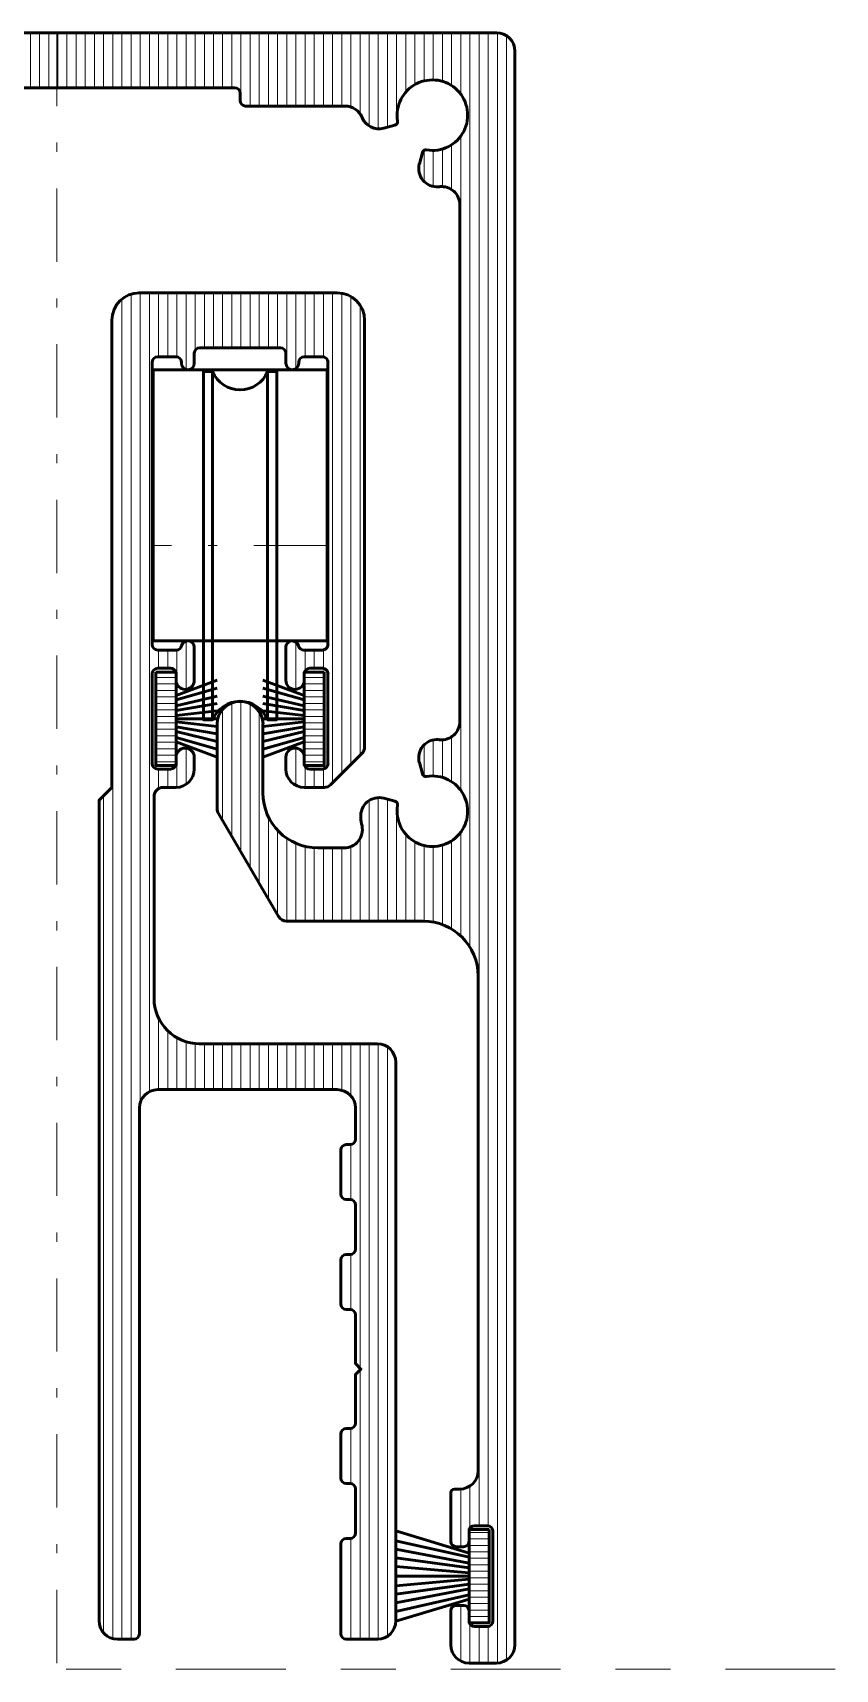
# Model space of a CAD drawing. Header units: millimetres. Extents: x 32900 to 38291, y -18988 to 4133.
# Drawn here: x 38045.6 to 38089.4, y -8284.3 to -8194.9 of the extents above; entities that cross this region are included whole.
import ezdxf

# ---------------------------------------------------------------- set-up
doc = ezdxf.new("R2010")
doc.units = ezdxf.units.MM
doc.linetypes.add('IMPORT-DASHDOT _3_', pattern=[215.9, 101.6, -50.8, 12.7, -50.8])
doc.linetypes.add('MV_center', pattern=[15, 6, -3, 3, -3])
for name, color, linetype, lineweight in [('A-DETL-GENF', 92, 'Continuous', 18), ('HATCH', 3, 'Continuous', 13), ('LE_MIDDLE', 250, 'Continuous', 13), ('LE_NORM', 10, 'Continuous', 50), ('railk', 8, 'Continuous', 13)]:
    doc.layers.add(name, color=color, linetype=linetype, lineweight=lineweight)
pattern_1 = [(0, (0, 0), (8.98, 8.98), [])]

# ---------------------------------------------------------------- blocks, each defined once
blk = doc.blocks.new('railk__X0-3718001-Details ziekenhuis Utiliteitsgebouw')
at = {"layer": 'HATCH', "color": 250}
for p, q in [((7366, 11077), (7366, 11097.6)), ((7366, 11097.6), (7366, 11077)), ((7366, 10988.8), (7366, 10968.1)), ((7366, 10968.1), (7366, 10988.8)), ((7366, 10912.2), (7366, 10968.1)), ((7366, 10968.1), (7366, 10912.2))]:
    blk.add_line(p, q, dxfattribs=at)
at = {"layer": 'HATCH', "color": 250, "flags": 128}
for points in [[(7315.2, 10914.9), (7315.2, 13170.1), (7315.2, 10914.9)], [(7327.9, 13172.8), (7327.9, 10912.2), (7327.9, 13172.8)], [(7340.6, 11102.7), (7340.6, 13172.8), (7340.6, 11102.7)], [(7353.3, 13172.8), (7353.3, 11878.3), (7353.3, 13172.8)], [(7366, 11908.6), (7366, 13172.8), (7366, 11908.6)], [(7378.7, 13172.8), (7378.7, 13090.6), (7378.7, 13172.8)], [(7391.4, 13101), (7391.4, 13172.8), (7391.4, 13101)], [(7404.1, 13172.8), (7404.1, 13106), (7404.1, 13172.8)], [(7416.8, 13107.4), (7416.8, 13172.8), (7416.8, 13107.4)], [(7429.5, 13172.8), (7429.5, 13105.4), (7429.5, 13172.8)], [(7442.2, 13099.5), (7442.2, 13172.8), (7442.2, 13099.5)], [(7454.9, 13172.8), (7454.9, 13087.6), (7454.9, 13172.8)], [(7467.6, 13044.6), (7467.6, 13172.8), (7467.6, 13044.6)], [(7480.3, 13172.8), (7480.3, 13041.2), (7480.3, 13172.8)], [(7493, 13039.8), (7493, 13172.8), (7493, 13039.8)], [(7505.7, 13172.8), (7505.7, 13045.3), (7505.7, 13172.8)], [(7518.4, 13063.5), (7518.4, 13172.8), (7518.4, 13063.5)], [(7531.1, 13172.8), (7531.1, 13070.6), (7531.1, 13172.8)], [(7543.8, 13071.2), (7543.8, 13172.8), (7543.8, 13071.2)], [(7556.5, 13172.8), (7556.5, 13071.2), (7556.5, 13172.8)], [(7569.2, 13071.2), (7569.2, 13172.8), (7569.2, 13071.2)], [(7581.9, 13172.8), (7581.9, 13071.2), (7581.9, 13172.8)], [(7594.6, 13071.2), (7594.6, 13172.8), (7594.6, 13071.2)], [(7607.3, 13172.8), (7607.3, 13071.2), (7607.3, 13172.8)], [(7620, 13071.2), (7620, 13172.8), (7620, 13071.2)], [(7632.7, 13172.8), (7632.7, 13071.2), (7632.7, 13172.8)], [(7645.4, 13071.2), (7645.4, 13172.8), (7645.4, 13071.2)], [(7658.1, 13172.8), (7658.1, 13071.2), (7658.1, 13172.8)], [(7670.8, 13071.2), (7670.8, 13172.8), (7670.8, 13071.2)], [(7683.5, 13172.8), (7683.5, 13093.1), (7683.5, 13172.8)], [(7696.2, 13096.6), (7696.2, 13172.8), (7696.2, 13096.6)], [(7708.9, 13172.8), (7708.9, 13096.6), (7708.9, 13172.8)], [(7721.6, 13096.6), (7721.6, 13172.8), (7721.6, 13096.6)], [(7734.3, 13172.8), (7734.3, 13096.6), (7734.3, 13172.8)], [(7747, 13096.6), (7747, 13172.8), (7747, 13096.6)], [(7759.7, 13172.8), (7759.7, 13096.6), (7759.7, 13172.8)], [(7772.4, 13096.6), (7772.4, 13172.8), (7772.4, 13096.6)], [(7785.1, 13172.8), (7785.1, 13096.6), (7785.1, 13172.8)], [(7797.8, 13096.6), (7797.8, 13172.8), (7797.8, 13096.6)], [(7810.5, 13172.8), (7810.5, 13096.6), (7810.5, 13172.8)], [(7823.2, 13096.6), (7823.2, 13172.8), (7823.2, 13096.6)], [(7835.9, 13172.8), (7835.9, 13096.6), (7835.9, 13172.8)], [(7848.6, 13096.6), (7848.6, 13172.8), (7848.6, 13096.6)], [(7861.3, 13172.8), (7861.3, 13096.6), (7861.3, 13172.8)], [(7874, 13096.6), (7874, 13172.8), (7874, 13096.6)], [(7886.7, 13172.8), (7886.7, 13096.6), (7886.7, 13172.8)], [(7899.4, 13096.6), (7899.4, 13172.8), (7899.4, 13096.6)], [(7912.1, 13172.8), (7912.1, 13096.6), (7912.1, 13172.8)], [(7924.8, 13096.6), (7924.8, 13172.8), (7924.8, 13096.6)], [(7937.5, 13172.8), (7937.5, 13096.6), (7937.5, 13172.8)], [(7950.2, 13096.6), (7950.2, 13172.8), (7950.2, 13096.6)], [(7962.9, 13172.8), (7962.9, 13096.6), (7962.9, 13172.8)], [(7975.6, 13096.6), (7975.6, 13172.8), (7975.6, 13096.6)], [(7988.3, 13172.8), (7988.3, 13096.6), (7988.3, 13172.8)], [(8001, 13096.6), (8001, 13172.8), (8001, 13096.6)], [(8013.7, 13172.8), (8013.7, 13096.6), (8013.7, 13172.8)], [(8026.4, 13096.6), (8026.4, 13172.8), (8026.4, 13096.6)], [(8039.1, 13172.8), (8039.1, 13096.6), (8039.1, 13172.8)], [(8051.8, 13096.6), (8051.8, 13172.8), (8051.8, 13096.6)], [(8064.5, 13172.8), (8064.5, 13096.6), (8064.5, 13172.8)], [(8077.2, 13096.6), (8077.2, 13172.8), (8077.2, 13096.6)], [(8089.9, 13172.8), (8089.9, 13096.6), (8089.9, 13172.8)], [(8102.6, 13096.6), (8102.6, 13172.8), (8102.6, 13096.6)], [(8115.3, 13172.8), (8115.3, 13096.6), (8115.3, 13172.8)], [(8128, 13096.6), (8128, 13172.8), (8128, 13096.6)], [(8140.7, 13172.8), (8140.7, 13096.6), (8140.7, 13172.8)], [(8153.4, 13096.6), (8153.4, 13172.8), (8153.4, 13096.6)], [(8166.1, 13172.8), (8166.1, 13096.6), (8166.1, 13172.8)], [(8178.8, 13096.6), (8178.8, 13172.8), (8178.8, 13096.6)], [(8191.5, 13172.8), (8191.5, 13074.7), (8191.5, 13172.8)], [(8204.2, 13071.2), (8204.2, 13172.8), (8204.2, 13071.2)], [(8216.9, 13172.8), (8216.9, 13071.2), (8216.9, 13172.8)], [(8229.6, 13071.2), (8229.6, 13172.8), (8229.6, 13071.2)], [(8242.3, 13172.8), (8242.3, 13071.2), (8242.3, 13172.8)], [(8255, 13071.2), (8255, 13172.8), (8255, 13071.2)], [(8267.7, 13172.8), (8267.7, 13071.2), (8267.7, 13172.8)], [(8280.4, 13071.2), (8280.4, 13172.8), (8280.4, 13071.2)], [(8293.1, 13172.8), (8293.1, 13071.2), (8293.1, 13172.8)], [(8305.8, 13071.2), (8305.8, 13172.8), (8305.8, 13071.2)], [(8318.5, 13172.8), (8318.5, 13071.2), (8318.5, 13172.8)], [(8331.2, 13071.2), (8331.2, 13172.8), (8331.2, 13071.2)], [(8343.9, 13172.8), (8343.9, 13069.9), (8343.9, 13172.8)], [(8356.6, 13060.5), (8356.6, 13172.8), (8356.6, 13060.5)], [(8369.3, 13172.8), (8369.3, 13043.6), (8369.3, 13172.8)], [(8382, 13039.6), (8382, 13172.8), (8382, 13039.6)], [(8394.7, 13172.8), (8394.7, 13041.8), (8394.7, 13172.8)], [(8420.1, 13172.8), (8420.1, 13090.6), (8420.1, 13172.8)], [(8432.8, 13101), (8432.8, 13172.8), (8432.8, 13101)], [(8445.5, 13172.8), (8445.5, 13106), (8445.5, 13172.8)], [(8458.2, 13107.4), (8458.2, 13172.8), (8458.2, 13107.4)], [(8470.9, 13172.8), (8470.9, 13105.4), (8470.9, 13172.8)], [(8483.6, 13099.5), (8483.6, 13172.8), (8483.6, 13099.5)], [(8496.3, 13172.8), (8496.3, 13087.6), (8496.3, 13172.8)], [(8509, 11904.9), (8509, 13172.8), (8509, 11904.9)], [(8521.7, 13172.8), (8521.7, 11102.7), (8521.7, 13172.8)], [(8534.4, 11102.6), (8534.4, 13172.8), (8534.4, 11102.6)], [(8547.1, 13172.8), (8547.1, 10912.2), (8547.1, 13172.8)], [(8559.8, 10916.4), (8559.8, 13168.7), (8559.8, 10916.4)], [(7302.5, 13155.2), (7302.5, 10929.8), (7302.5, 13155.2)], [(7378.7, 13026.4), (7378.7, 12941.9), (7378.7, 13026.4)], [(8496.3, 13029.5), (8496.3, 12122.4), (8496.3, 13029.5)], [(7391.4, 12956.7), (7391.4, 13016), (7391.4, 12956.7)], [(7404.1, 13011), (7404.1, 12959.4), (7404.1, 13011)], [(7416.8, 12960.3), (7416.8, 13009.6), (7416.8, 12960.3)], [(7429.5, 13006.5), (7429.5, 12969.4), (7429.5, 13006.5)], [(8445.5, 13009.7), (8445.5, 12966.5), (8445.5, 13009.7)], [(8458.2, 12959.6), (8458.2, 13009.6), (8458.2, 12959.6)], [(8470.9, 13011.6), (8470.9, 12959.4), (8470.9, 13011.6)], [(8483.6, 12955.3), (8483.6, 13017.5), (8483.6, 12955.3)], [(7658.1, 12234.5), (7658.1, 11997.4), (7658.1, 12234.5)], [(7670.8, 12019.2), (7670.8, 12243.6), (7670.8, 12019.2)], [(7683.5, 12245.7), (7683.5, 12041), (7683.5, 12245.7)], [(7696.2, 12062.8), (7696.2, 12242.5), (7696.2, 12062.8)], [(7708.9, 12231.3), (7708.9, 12084.5), (7708.9, 12231.3)], [(8166.1, 12234.5), (8166.1, 12080.3), (8166.1, 12234.5)], [(8178.8, 12058.5), (8178.8, 12243.6), (8178.8, 12058.5)], [(8191.5, 12245.7), (8191.5, 12036.8), (8191.5, 12245.7)], [(8204.2, 12015), (8204.2, 12242.5), (8204.2, 12015)], [(8216.9, 12231.3), (8216.9, 11993.2), (8216.9, 12231.3)], [(7378.7, 12210), (7378.7, 12125.4), (7378.7, 12210)], [(7391.4, 12135.8), (7391.4, 12195.1), (7391.4, 12135.8)], [(7404.1, 12192.4), (7404.1, 12140.8), (7404.1, 12192.4)], [(7416.8, 12142.2), (7416.8, 12191.5), (7416.8, 12142.2)], [(8458.2, 12142.2), (8458.2, 12192.2), (8458.2, 12142.2)], [(8470.9, 12192.4), (8470.9, 12140.2), (8470.9, 12192.4)], [(8483.6, 12134.3), (8483.6, 12196.5), (8483.6, 12134.3)], [(7429.5, 12182.5), (7429.5, 12145.3), (7429.5, 12182.5)], [(8445.5, 12185.3), (8445.5, 12142.1), (8445.5, 12185.3)], [(7467.6, 11940.9), (7467.6, 12107.3), (7467.6, 11940.9)], [(7480.3, 12110.7), (7480.3, 11940.9), (7480.3, 12110.7)], [(7493, 11940.9), (7493, 12112), (7493, 11940.9)], [(7505.7, 12106.5), (7505.7, 11940.9), (7505.7, 12106.5)], [(8369.3, 12108.3), (8369.3, 11940.9), (8369.3, 12108.3)], [(8382, 11940.9), (8382, 12112.2), (8382, 11940.9)], [(8394.7, 12110), (8394.7, 11940.9), (8394.7, 12110)], [(8407.4, 11940.9), (8407.4, 12105.8), (8407.4, 11940.9)], [(7645.4, 11975.7), (7645.4, 12091.2), (7645.4, 11975.7)], [(8229.6, 11971.5), (8229.6, 12085.6), (8229.6, 11971.5)], [(7378.7, 12061.2), (7378.7, 11922.6), (7378.7, 12061.2)], [(7391.4, 11931.4), (7391.4, 12050.8), (7391.4, 11931.4)], [(7442.2, 11940.9), (7442.2, 12052.3), (7442.2, 11940.9)], [(7454.9, 12064.3), (7454.9, 11940.9), (7454.9, 12064.3)], [(7518.4, 11940.9), (7518.4, 12051.8), (7518.4, 11940.9)], [(7607.3, 12050), (7607.3, 11940.9), (7607.3, 12050)], [(7620, 11941.1), (7620, 12057.7), (7620, 11941.1)], [(7632.7, 12069.7), (7632.7, 11953.9), (7632.7, 12069.7)], [(8242.3, 12066.9), (8242.3, 11949.7), (8242.3, 12066.9)], [(8255, 11940.9), (8255, 12056), (8255, 11940.9)], [(8356.6, 11940.9), (8356.6, 12055.4), (8356.6, 11940.9)], [(8420.1, 12061.2), (8420.1, 11940.9), (8420.1, 12061.2)], [(8432.8, 11940.9), (8432.8, 12050.8), (8432.8, 11940.9)], [(8483.6, 11930), (8483.6, 12052.3), (8483.6, 11930)], [(8496.3, 12064.3), (8496.3, 11920.4), (8496.3, 12064.3)], [(7404.1, 12045.8), (7404.1, 11937), (7404.1, 12045.8)], [(7416.8, 11940), (7416.8, 12044.4), (7416.8, 11940)], [(7429.5, 12046.4), (7429.5, 11940.9), (7429.5, 12046.4)], [(7531.1, 12043.5), (7531.1, 11940.9), (7531.1, 12043.5)], [(7543.8, 11940.9), (7543.8, 12042.5), (7543.8, 11940.9)], [(7556.5, 12042.5), (7556.5, 11940.9), (7556.5, 12042.5)], [(7569.2, 11940.9), (7569.2, 12042.5), (7569.2, 11940.9)], [(7581.9, 12042.9), (7581.9, 11940.9), (7581.9, 12042.9)], [(7594.6, 11940.9), (7594.6, 12045.3), (7594.6, 11940.9)], [(8267.7, 12048.9), (8267.7, 11940.9), (8267.7, 12048.9)], [(8280.4, 11940.9), (8280.4, 12044.6), (8280.4, 11940.9)], [(8293.1, 12042.7), (8293.1, 11940.9), (8293.1, 12042.7)], [(8305.8, 11940.9), (8305.8, 12042.5), (8305.8, 11940.9)], [(8318.5, 12042.5), (8318.5, 11940.9), (8318.5, 12042.5)], [(8331.2, 11940.9), (8331.2, 12042.5), (8331.2, 11940.9)], [(8343.9, 12044.3), (8343.9, 11940.9), (8343.9, 12044.3)], [(8445.5, 12045.8), (8445.5, 11940.9), (8445.5, 12045.8)], [(8470.9, 12046.4), (8470.9, 11936.1), (8470.9, 12046.4)], [(7353.3, 11171.1), (7353.3, 11102.7), (7353.3, 11171.1)], [(7378.7, 11153.5), (7378.7, 11073.5), (7378.7, 11153.5)], [(8483.6, 11077), (8483.6, 11151.7), (8483.6, 11077)], [(8496.3, 11153.5), (8496.3, 11073.5), (8496.3, 11153.5)], [(8509, 11099.2), (8509, 11157.7), (8509, 11099.2)], [(7378.7, 10992.2), (7378.7, 10916.4), (7378.7, 10992.2)], [(8483.6, 10929.8), (8483.6, 10988.8), (8483.6, 10929.8)], [(8496.3, 10992.2), (8496.3, 10914.9), (8496.3, 10992.2)], [(7340.6, 10912.2), (7340.6, 10963), (7340.6, 10912.2)], [(7353.3, 10963), (7353.3, 10912.2), (7353.3, 10963)], [(8509, 10912.2), (8509, 10966.5), (8509, 10912.2)], [(8521.7, 10963), (8521.7, 10912.2), (8521.7, 10963)], [(8534.4, 10912.2), (8534.4, 10963.1), (8534.4, 10912.2)]]:
    blk.add_lwpolyline(points, dxfattribs=at)
for points in [[(8407.4, 13046), (8407.4, 13172.8)], [(8458.2, 11939.6), (8458.2, 12044.4)], [(7366, 11097.6), (7366, 11156.2)]]:
    blk.add_lwpolyline(points, close=True, dxfattribs=at)
blk = doc.blocks.new('railk_011_0001_00018-3718002-Details ziekenhuis Utiliteitsgebouw')
at = {"layer": 'LE_NORM'}
for p, q in [((8507.8, 11064.8), (8406.2, 11095.4)), ((8507.8, 11059.1), (8406.2, 11081.8)), ((8507.8, 11050.5), (8406.2, 11070.2)), ((8507.8, 11044.2), (8406.2, 11058.1)), ((8507.8, 11037.2), (8406.2, 11046.3)), ((8507.8, 11032.9), (8406.2, 11032.9)), ((8507.8, 11028.5), (8406.2, 11019.5)), ((8507.8, 11021.5), (8406.2, 11007.6)), ((8507.8, 11015.2), (8406.2, 10995.5)), ((8507.8, 11006.6), (8406.2, 10983.9)), ((8507.8, 11000.9), (8406.2, 10970.3))]:
    blk.add_line(p, q, dxfattribs=at)
blk = doc.blocks.new('railk_011_0000_00017-3718003-Details ziekenhuis Utiliteitsgebouw')
at = {"layer": 'HATCH'}
h = blk.add_hatch(dxfattribs=at)
h.set_pattern_fill('FP_1', color=20, style=0, pattern_type=2)
h.set_pattern_definition(pattern_1)
h.paths.add_polyline_path([(8535.7, 10968.1), (8535.7, 11097.6), (8507.8, 11097.6), (8507.8, 10968.1)])
at = {"layer": 'LE_NORM', "flags": 128}
blk.add_lwpolyline([(8535.7, 11097.6), (8507.8, 11097.6), (8507.8, 10968.1), (8535.7, 10968.1)], close=True, dxfattribs=at)
blk.add_blockref('railk_011_0001_00018-3718002-Details ziekenhuis Utiliteitsgebouw', (0, 0))
blk = doc.blocks.new('railk__X2-3718013-Details ziekenhuis Utiliteitsgebouw')
at = {"layer": 'HATCH', "color": 250}
for p, q in [((8102.6, 12316.9), (8102.6, 12286.4)), ((8102.6, 12286.4), (8102.6, 12316.9)), ((8102.6, 12173.8), (8102.6, 12156.9)), ((8102.6, 12156.9), (8102.6, 12173.8))]:
    blk.add_line(p, q, dxfattribs=at)
at = {"layer": 'HATCH', "color": 250, "flags": 128}
for points in [[(8026.4, 12803.5), (8026.4, 10945.3), (8026.4, 12803.5)], [(8064.5, 11704.6), (8064.5, 12812.2), (8064.5, 11704.6)], [(8331.2, 12811.7), (8331.2, 12145.4), (8331.2, 12811.7)], [(8013.7, 10946.1), (8013.7, 12783.7), (8013.7, 10946.1)], [(8356.6, 12795.2), (8356.6, 12170.8), (8356.6, 12795.2)], [(8255, 12325.2), (8255, 12269.5), (8255, 12325.2)], [(8305.8, 12317), (8305.8, 12291.4), (8305.8, 12317)], [(8115.3, 12130.6), (8115.3, 12180.9), (8115.3, 12130.6)], [(8267.7, 12129.1), (8267.7, 12180.9), (8267.7, 12129.1)], [(8280.4, 12155.3), (8280.4, 12126.4), (8280.4, 12155.3)], [(8305.8, 12151.9), (8305.8, 12126.4), (8305.8, 12151.9)], [(8077.2, 11806.7), (8077.2, 11707.3), (8077.2, 11806.7)], [(8102.6, 11779.3), (8102.6, 11707.3), (8102.6, 11779.3)], [(8128, 11771.1), (8128, 11707.3), (8128, 11771.1)], [(8343.9, 11698.7), (8343.9, 11770.8), (8343.9, 11698.7)], [(8382, 11770.8), (8382, 10945.3), (8382, 11770.8)], [(8394.7, 10949.5), (8394.7, 11766.6), (8394.7, 10949.5)], [(8331.2, 11627.6), (8331.2, 11558.4), (8331.2, 11627.6)], [(8343.9, 11554.8), (8343.9, 11631.2), (8343.9, 11554.8)], [(8331.2, 11475.2), (8331.2, 11406), (8331.2, 11475.2)], [(8343.9, 11402.4), (8343.9, 11478.8), (8343.9, 11402.4)], [(8331.2, 11233.9), (8331.2, 11164.7), (8331.2, 11233.9)], [(8343.9, 11161.1), (8343.9, 11237.5), (8343.9, 11161.1)], [(8331.2, 11081.5), (8331.2, 10948.8), (8331.2, 11081.5)]]:
    blk.add_lwpolyline(points, dxfattribs=at)
for points in [[(8039.1, 10945.3), (8039.1, 12810.4)], [(8051.8, 12812.2), (8051.8, 11689.7)], [(8077.2, 12812.2), (8077.2, 12723.3)], [(8089.9, 12723.3), (8089.9, 12812.2)], [(8102.6, 12812.2), (8102.6, 12723.2)], [(8115.3, 12705.9), (8115.3, 12812.2)], [(8128, 12812.2), (8128, 12732.5)], [(8140.7, 12736), (8140.7, 12812.2)], [(8153.4, 12812.2), (8153.4, 12736)], [(8166.1, 12736), (8166.1, 12812.2)], [(8178.8, 12812.2), (8178.8, 12736)], [(8191.5, 12736), (8191.5, 12812.2)], [(8204.2, 12812.2), (8204.2, 12736)], [(8216.9, 12736), (8216.9, 12812.2)], [(8229.6, 12812.2), (8229.6, 12736)], [(8242.3, 12736), (8242.3, 12812.2)], [(8255, 12812.2), (8255, 12709.9)], [(8267.7, 12707.1), (8267.7, 12812.2)], [(8280.4, 12812.2), (8280.4, 12723.3)], [(8293.1, 12723.3), (8293.1, 12812.2)], [(8305.8, 12812.2), (8305.8, 12723.2)], [(8318.5, 12132.7), (8318.5, 12812.2)], [(8343.9, 12158.1), (8343.9, 12807.1)], [(8115.3, 12262.3), (8115.3, 12329.2)], [(8267.7, 12262.3), (8267.7, 12328)], [(8077.2, 12316.9), (8077.2, 12291.5)], [(8089.9, 12291.5), (8089.9, 12316.9)], [(8280.4, 12316.9), (8280.4, 12288)], [(8293.1, 12291.5), (8293.1, 12316.9)], [(8102.6, 12286.4), (8102.6, 12269.5)], [(8255, 12173.8), (8255, 12144)], [(8077.2, 12151.8), (8077.2, 12124.7)], [(8089.9, 12126.4), (8089.9, 12151.8)], [(8102.6, 12156.9), (8102.6, 12126.4)], [(8293.1, 12126.4), (8293.1, 12151.8)], [(8001, 12114.9), (8001, 10953.9)], [(8089.9, 11707.3), (8089.9, 11789)], [(8115.3, 11707.3), (8115.3, 11773.7)], [(8140.7, 11707.3), (8140.7, 11770.8)], [(8153.4, 11770.8), (8153.4, 11707.3)], [(8166.1, 11707.3), (8166.1, 11770.8)], [(8178.8, 11770.8), (8178.8, 11707.3)], [(8191.5, 11707.3), (8191.5, 11770.8)], [(8204.2, 11770.8), (8204.2, 11707.3)], [(8216.9, 11707.3), (8216.9, 11770.8)], [(8229.6, 11770.8), (8229.6, 11707.3)], [(8242.3, 11707.3), (8242.3, 11770.8)], [(8255, 11770.8), (8255, 11707.3)], [(8267.7, 11707.3), (8267.7, 11770.8)], [(8280.4, 11770.8), (8280.4, 11707.3)], [(8293.1, 11707.3), (8293.1, 11770.8)], [(8305.8, 11770.8), (8305.8, 11707.3)], [(8318.5, 11707.3), (8318.5, 11770.8)], [(8331.2, 11770.8), (8331.2, 11706.5)], [(8356.6, 11770.8), (8356.6, 11321.3)], [(8369.3, 10945.3), (8369.3, 11770.8)], [(8356.6, 11318.6), (8356.6, 10945.3)], [(8343.9, 10945.3), (8343.9, 11085.1)]]:
    blk.add_lwpolyline(points, close=True, dxfattribs=at)
blk = doc.blocks.new('railk_009_0000_00037-3718014-Details ziekenhuis Utiliteitsgebouw')
at = {"layer": 'LE_NORM', "flags": 128}
for points in [[(8152.2, 12702.9), (8152.2, 12220.3), (8139.5, 12220.3), (8139.5, 12702.9)], [(8228.4, 12702.9), (8228.4, 12220.3), (8241.1, 12220.3), (8241.1, 12702.9)]]:
    blk.add_lwpolyline(points, close=True, dxfattribs=at)
at = {"layer": 'LE_NORM'}
for centre, start, end in [((8190.3, 12718.8), 202.6199, 337.3801), ((8190.3, 12204.4), 22.6199, 157.3801)]:
    blk.add_arc(centre, 41.3, start, end, dxfattribs=at)
blk = doc.blocks.new('railk_008_0000_00036-3718015-Details ziekenhuis Utiliteitsgebouw')
at = {"layer": 'LE_MIDDLE', "color": 20, "linetype": 'IMPORT-DASHDOT _3_'}
blk.add_line((8310.9, 12461.6), (8069.6, 12461.6), dxfattribs=at)
at = {"layer": 'LE_NORM', "flags": 128}
blk.add_lwpolyline([(8310.9, 12329.5), (8069.6, 12329.5), (8069.6, 12705.5), (8310.9, 12705.5)], close=True, dxfattribs=at)
blk.add_blockref('railk_009_0000_00037-3718014-Details ziekenhuis Utiliteitsgebouw', (0, 0))
blk = doc.blocks.new('railk_011_0001_00039-3718016-Details ziekenhuis Utiliteitsgebouw')
at = {"layer": 'LE_NORM'}
for p, q in [((8101.4, 12253.6), (8158.5, 12275.1)), ((8101.4, 12247.9), (8158.5, 12263.9)), ((8101.4, 12239.3), (8158.5, 12253.1)), ((8101.4, 12233), (8158.5, 12242.7)), ((8101.4, 12226), (8158.5, 12232.4)), ((8101.4, 12221.6), (8158.5, 12221.6)), ((8101.4, 12217.3), (8158.5, 12210.9)), ((8101.4, 12210.3), (8158.5, 12200.6)), ((8101.4, 12204), (8158.5, 12190.2)), ((8101.4, 12195.4), (8158.5, 12179.4)), ((8101.4, 12189.7), (8158.5, 12168.2))]:
    blk.add_line(p, q, dxfattribs=at)
blk = doc.blocks.new('railk_011_0000_00038-3718017-Details ziekenhuis Utiliteitsgebouw')
at = {"layer": 'HATCH'}
h = blk.add_hatch(dxfattribs=at)
h.set_pattern_fill('FP_1', color=20, style=0, pattern_type=2)
h.set_pattern_definition(pattern_1)
h.paths.add_polyline_path([(8101.4, 12156.9), (8101.4, 12286.4), (8073.4, 12286.4), (8073.4, 12156.9)])
at = {"layer": 'LE_NORM', "flags": 128}
blk.add_lwpolyline([(8073.4, 12286.4), (8101.4, 12286.4), (8101.4, 12156.9), (8073.4, 12156.9)], close=True, dxfattribs=at)
blk.add_blockref('railk_011_0001_00039-3718016-Details ziekenhuis Utiliteitsgebouw', (0, 0))
blk = doc.blocks.new('railk_011_0001_00040-3718018-Details ziekenhuis Utiliteitsgebouw')
at = {"layer": 'LE_NORM'}
for p, q in [((8279.2, 12253.6), (8222, 12275.1)), ((8279.2, 12247.9), (8222, 12263.9)), ((8279.2, 12239.3), (8222, 12253.1)), ((8279.2, 12233), (8222, 12242.7)), ((8279.2, 12226), (8222, 12232.4)), ((8279.2, 12221.6), (8222, 12221.6)), ((8279.2, 12217.3), (8222, 12210.9)), ((8279.2, 12210.3), (8222, 12200.6)), ((8279.2, 12204), (8222, 12190.2)), ((8279.2, 12195.4), (8222, 12179.4)), ((8279.2, 12189.7), (8222, 12168.2))]:
    blk.add_line(p, q, dxfattribs=at)
blk = doc.blocks.new('railk_011_0000_00041-3718019-Details ziekenhuis Utiliteitsgebouw')
at = {"layer": 'HATCH'}
h = blk.add_hatch(dxfattribs=at)
h.set_pattern_fill('FP_1', color=20, style=0, pattern_type=2)
h.set_pattern_definition(pattern_1)
h.paths.add_polyline_path([(8307.1, 12156.9), (8307.1, 12286.4), (8279.2, 12286.4), (8279.2, 12156.9)])
at = {"layer": 'LE_NORM', "flags": 128}
blk.add_lwpolyline([(8307.1, 12286.4), (8279.2, 12286.4), (8279.2, 12156.9), (8307.1, 12156.9)], close=True, dxfattribs=at)
blk = doc.blocks.new('railk-3718000-Details ziekenhuis Utiliteitsgebouw')
at = {"layer": 'LE_MIDDLE', "color": 20, "linetype": 'IMPORT-DASHDOT _3_'}
blk.add_line((7936.3, 13172.8), (7936.3, 10912.2), dxfattribs=at)
at = {"layer": 'LE_NORM'}
for p, q in [((8279.2, 12275), (8279.2, 12283.9)), ((8279.2, 12283.9), (8279.2, 12275)), ((8101.4, 12168.3), (8101.4, 12159.4)), ((8101.4, 12159.4), (8101.4, 12168.3)), ((8507.8, 11095.1), (8507.8, 11081.1)), ((8507.8, 11081.1), (8507.8, 11095.1))]:
    blk.add_line(p, q, dxfattribs=at)
at = {"layer": 'LE_NORM', "flags": 128}
for points in [[(7326.7, 13172.8), (7936.3, 13172.8), (8545.9, 13172.8), (7936.3, 13172.8), (7326.7, 13172.8)], [(8571.3, 13147.4), (8571.3, 10937.6), (8571.3, 13147.4)], [(8182.7, 13096.6), (7936.3, 13096.6), (7689.9, 13096.6), (7936.3, 13096.6), (8182.7, 13096.6)], [(8190.3, 13078.8), (8190.3, 13089), (8190.3, 13078.8)], [(8335.9, 13071.2), (8197.9, 13071.2), (8335.9, 13071.2)], [(8405.1, 13044.6), (8389.5, 13040.4), (8405.1, 13044.6)], [(8438.9, 12991.1), (8443.1, 13006.6), (8438.9, 12991.1)], [(8495.1, 12217.8), (8495.1, 12934.1), (8495.1, 12217.8)], [(8363, 12182.5), (8363, 12774.1), (8363, 12182.5)], [(8101.8, 12316.9), (8076, 12316.9), (8101.8, 12316.9)], [(8158.5, 12096.7), (8158.5, 12214), (8158.5, 12096.7)], [(8222, 12214), (8222, 12118.7), (8222, 12214)], [(8315.9, 12130.1), (8359.3, 12173.5), (8315.9, 12130.1)], [(8443.1, 12145.2), (8438.9, 12160.8), (8443.1, 12145.2)], [(8389.5, 12111.4), (8405.1, 12107.2), (8389.5, 12111.4)], [(8243.7, 11947.2), (8160.3, 12090.3), (8243.7, 11947.2)], [(8298.2, 12042.5), (8334.5, 12042.5), (8298.2, 12042.5)], [(8444.3, 11940.9), (8254.7, 11940.9), (8444.3, 11940.9)], [(8520.5, 11178.9), (8520.5, 11864.7), (8520.5, 11178.9)], [(8482.4, 11081.1), (8482.4, 11148.4), (8482.4, 11081.1)], [(8487.5, 11153.5), (8495.1, 11153.5), (8487.5, 11153.5)], [(8533.2, 11102.7), (8515.4, 11102.7), (8533.2, 11102.7)], [(8540.8, 10970.6), (8540.8, 11095.1), (8540.8, 10970.6)], [(8500.2, 11073.5), (8490, 11073.5), (8500.2, 11073.5)], [(8482.4, 10937.6), (8482.4, 10984.6), (8482.4, 10937.6)], [(8490, 10992.2), (8500.2, 10992.2), (8490, 10992.2)], [(8507.8, 10984.6), (8507.8, 10970.6), (8507.8, 10984.6)], [(8515.4, 10963), (8533.2, 10963), (8515.4, 10963)], [(8545.9, 10912.2), (8507.8, 10912.2), (8545.9, 10912.2)]]:
    blk.add_lwpolyline(points, dxfattribs=at)
for points in [[(8324.9, 12812.2), (8050.6, 12812.2)], [(8012.5, 12774.1), (8012.5, 12126.4), (7994.7, 12108.6), (7994.7, 10970.7), (7994.7, 12108.6), (8012.5, 12126.4)], [(8134.4, 12736), (8246.2, 12736)], [(8068.4, 12324.5), (8068.4, 12715.7)], [(8076, 12723.3), (8101.4, 12723.3)], [(8109, 12715.7), (8109, 12714.4)], [(8126.8, 12714.4), (8126.8, 12728.4)], [(8253.8, 12728.4), (8253.8, 12714.4)], [(8271.6, 12714.4), (8271.6, 12715.7)], [(8279.2, 12723.3), (8304.6, 12723.3)], [(8312.2, 12715.7), (8312.2, 12324.5)], [(8126.8, 12275), (8126.8, 12320.7)], [(8253.8, 12320.7), (8253.8, 12275)], [(8304.6, 12316.9), (8278.7, 12316.9)], [(8068.4, 12159.4), (8068.4, 12283.9)], [(8076, 12291.5), (8093.8, 12291.5)], [(8101.4, 12283.9), (8101.4, 12275)], [(8286.8, 12291.5), (8304.6, 12291.5)], [(8312.2, 12283.9), (8312.2, 12159.4)], [(8126.8, 12151.8), (8126.8, 12168.3)], [(8253.8, 12168.3), (8253.8, 12151.8)], [(8279.2, 12159.4), (8279.2, 12168.3)], [(8093.8, 12151.8), (8076, 12151.8)], [(8304.6, 12151.8), (8286.8, 12151.8)], [(8083.6, 12126.4), (8101.4, 12126.4)], [(8279.2, 12126.4), (8306.9, 12126.4)], [(8070.9, 11834.3), (8070.9, 12113.7)], [(8380.8, 11770.8), (8134.4, 11770.8)], [(8406.2, 10970.7), (8406.2, 11745.4)], [(8076, 11707.3), (8324.9, 11707.3)], [(8050.6, 10952.9), (8050.6, 11681.9)], [(8350.3, 11681.9), (8350.3, 11638.7)], [(8330, 11623.5), (8330, 11562.5)], [(8342.7, 11631.1), (8337.6, 11631.1)], [(8337.6, 11554.9), (8342.7, 11554.9)], [(8350.3, 11547.3), (8350.3, 11486.3)], [(8330, 11471.1), (8330, 11410.1)], [(8342.7, 11478.7), (8337.6, 11478.7)], [(8337.6, 11402.5), (8342.7, 11402.5)], [(8350.3, 11394.9), (8350.3, 11327.6), (8357.9, 11319.9), (8350.3, 11312.3), (8350.3, 11245), (8350.3, 11312.3), (8357.9, 11319.9), (8350.3, 11327.6)], [(8342.7, 11237.4), (8337.6, 11237.4)], [(8330, 11229.8), (8330, 11168.8)], [(8337.6, 11161.2), (8342.7, 11161.2)], [(8350.3, 11153.6), (8350.3, 11092.6)], [(8330, 11077.4), (8330, 10952.9)], [(8342.7, 11085), (8337.6, 11085)], [(8020.1, 10945.3), (8043, 10945.3)], [(8337.6, 10945.3), (8380.8, 10945.3)]]:
    blk.add_lwpolyline(points, close=True, dxfattribs=at)
at = {"layer": 'LE_NORM'}
for centre, radius, start, end in [((8545.9, 13147.4), 25.4, 360, 90), ((8545.9, 13147.4), 25.4, 0, 90), ((8182.7, 13089), 7.62, 360, 90), ((8182.7, 13089), 7.62, 0, 90), ((8457, 13058.5), 48.9, 260.4006, 189.5995), ((8457, 13058.5), 48.9, 260.4005, 189.5995), ((8197.9, 13078.8), 7.62, 180, 270), ((8197.9, 13078.8), 7.62, 180, 270), ((8335.9, 13045.8), 25.4, 22.1628, 90), ((8335.9, 13045.8), 25.4, 22.1629, 90), ((8383, 13065), 25.4, 202.1628, 285), ((8383, 13065), 25.4, 202.1629, 285), ((8403.8, 13049.5), 5.08, 285, 9.5994), ((8403.8, 13049.5), 5.08, 285, 9.5995), ((8448, 13005.3), 5.08, 80.4005, 164.9999), ((8448, 13005.3), 5.08, 80.4005, 165), ((8463.4, 12984.5), 25.4, 165, 274.9912), ((8463.4, 12984.5), 25.4, 165, 274.9912), ((8457, 13058.5), 99.7, 274.991, 275.8268), ((8457, 13058.5), 99.7, 274.9912, 275.827), ((8469.7, 12934.1), 25.4, 0.0001, 95.827), ((8469.7, 12934.1), 25.4, 360, 95.827), ((8050.6, 12774.1), 38.1, 90, 180), ((8050.6, 12774.1), 38.1, 90, 180), ((8324.9, 12774.1), 38.1, 360, 90), ((8324.9, 12774.1), 38.1, 0, 90), ((8134.4, 12728.4), 7.62, 90, 180), ((8134.4, 12728.4), 7.62, 90, 180), ((8246.2, 12728.4), 7.62, 360, 90), ((8246.2, 12728.4), 7.62, 0, 90), ((8076, 12715.7), 7.62, 90, 180), ((8076, 12715.7), 7.62, 90, 180), ((8101.4, 12715.7), 7.62, 360, 90), ((8101.4, 12715.7), 7.62, 0, 90), ((8117.9, 12714.4), 8.89, 180, 0), ((8117.9, 12714.4), 8.89, 180, 0), ((8262.7, 12714.4), 8.89, 180, 0), ((8262.7, 12714.4), 8.89, 180, 0), ((8279.2, 12715.7), 7.62, 90, 180), ((8279.2, 12715.7), 7.62, 90, 180), ((8304.6, 12715.7), 7.62, 360, 90), ((8304.6, 12715.7), 7.62, 0, 90), ((8076, 12324.5), 7.62, 180, 270), ((8076, 12324.5), 7.62, 180, 270), ((8101.8, 12324.5), 7.62, 270, 346.6575), ((8101.8, 12324.5), 7.62, 270, 346.6576), ((8117.9, 12320.7), 8.89, 359.9999, 166.6576), ((8117.9, 12320.7), 8.89, 360, 166.6576), ((8262.7, 12320.7), 8.89, 13.3424, 180.0001), ((8262.7, 12320.7), 8.89, 13.3424, 180), ((8278.7, 12324.5), 7.62, 193.3425, 270), ((8278.7, 12324.5), 7.62, 193.3424, 270), ((8304.6, 12324.5), 7.62, 270, 0), ((8304.6, 12324.5), 7.62, 270, 360), ((8076, 12283.9), 7.62, 90, 180), ((8076, 12283.9), 7.62, 90, 180), ((8093.8, 12283.9), 7.62, 21.2132, 90), ((8093.8, 12283.9), 7.62, 21.2132, 90), ((8093.8, 12283.9), 7.62, 360, 21.2132), ((8093.8, 12283.9), 7.62, 0, 21.2132), ((8286.8, 12283.9), 7.62, 90, 180), ((8286.8, 12283.9), 7.62, 90, 180), ((8304.6, 12283.9), 7.62, 360, 90), ((8304.6, 12283.9), 7.62, 0, 90), ((8114.1, 12275), 12.7, 180, 0), ((8114.1, 12275), 12.7, 180, 0), ((8266.5, 12275), 12.7, 180, 0), ((8266.5, 12275), 12.7, 180, 0), ((8190.3, 12214), 31.8, 0, 180), ((8190.3, 12214), 31.8, 0, 180), ((8469.7, 12217.8), 25.4, 264.173, 359.9999), ((8469.7, 12217.8), 25.4, 264.173, 0), ((8463.4, 12167.3), 25.4, 85.0088, 195), ((8463.4, 12167.3), 25.4, 85.0088, 195), ((8457, 12093.3), 99.7, 84.1732, 85.009), ((8457, 12093.3), 99.7, 84.173, 85.0088), ((8114.1, 12168.3), 12.7, 0, 180), ((8114.1, 12168.3), 12.7, 0, 180), ((8266.5, 12168.3), 12.7, 0, 180), ((8266.5, 12168.3), 12.7, 0, 180), ((8350.3, 12182.5), 12.7, 315, 360), ((8350.3, 12182.5), 12.7, 315, 360), ((8076, 12159.4), 7.62, 180, 270), ((8076, 12159.4), 7.62, 180, 270), ((8093.8, 12159.4), 7.62, 270, 0), ((8093.8, 12159.4), 7.62, 270, 360), ((8101.4, 12151.8), 25.4, 270, 0), ((8101.4, 12151.8), 25.4, 270, 360), ((8279.2, 12151.8), 25.4, 180, 270), ((8279.2, 12151.8), 25.4, 180, 270), ((8286.8, 12159.4), 7.62, 180, 201.2132), ((8286.8, 12159.4), 7.62, 180, 201.2132), ((8286.8, 12159.4), 7.62, 201.2132, 270), ((8286.8, 12159.4), 7.62, 201.2132, 270), ((8304.6, 12159.4), 7.62, 270, 0), ((8304.6, 12159.4), 7.62, 270, 360), ((8457, 12093.3), 48.9, 170.4005, 99.5995), ((8457, 12093.3), 48.9, 170.4005, 99.5995), ((8448, 12146.5), 5.08, 195.0001, 279.5995), ((8448, 12146.5), 5.08, 195, 279.5995), ((8083.6, 12113.7), 12.7, 90, 180), ((8083.6, 12113.7), 12.7, 90, 180), ((8298.2, 12118.7), 76.2, 180, 270), ((8298.2, 12118.7), 76.2, 180, 270), ((8306.9, 12139.1), 12.7, 270, 315), ((8306.9, 12139.1), 12.7, 270, 315), ((8171.2, 12096.7), 12.7, 180, 210.2564), ((8171.2, 12096.7), 12.7, 180, 210.2564), ((8383, 12086.8), 25.4, 75, 184.9912), ((8383, 12086.8), 25.4, 75, 184.9912), ((8403.8, 12102.3), 5.08, 350.4005, 74.9999), ((8403.8, 12102.3), 5.08, 350.4005, 75), ((8334.5, 12067.9), 25.4, 270.0001, 11.7152), ((8334.5, 12067.9), 25.4, 270, 11.7153), ((8457, 12093.3), 99.7, 184.9911, 191.7153), ((8457, 12093.3), 99.7, 184.9912, 191.7153), ((8254.7, 11953.6), 12.7, 210.2564, 269.9999), ((8254.7, 11953.6), 12.7, 210.2564, 270), ((8444.3, 11864.7), 76.2, 360, 90), ((8444.3, 11864.7), 76.2, 0, 90), ((8134.4, 11834.3), 63.5, 180, 270), ((8134.4, 11834.3), 63.5, 180, 270), ((8380.8, 11745.4), 25.4, 360, 90), ((8380.8, 11745.4), 25.4, 0, 90), ((8076, 11681.9), 25.4, 90, 180), ((8076, 11681.9), 25.4, 90, 180), ((8324.9, 11681.9), 25.4, 360, 90), ((8324.9, 11681.9), 25.4, 0, 90), ((8337.6, 11623.5), 7.62, 90, 180), ((8337.6, 11623.5), 7.62, 90, 180), ((8342.7, 11638.7), 7.62, 270, 0), ((8342.7, 11638.7), 7.62, 270, 360), ((8337.6, 11562.5), 7.62, 180, 270), ((8337.6, 11562.5), 7.62, 180, 270), ((8342.7, 11547.3), 7.62, 360, 90), ((8342.7, 11547.3), 7.62, 0, 90), ((8342.7, 11486.3), 7.62, 270, 0), ((8342.7, 11486.3), 7.62, 270, 360), ((8337.6, 11471.1), 7.62, 90, 180), ((8337.6, 11471.1), 7.62, 90, 180), ((8337.6, 11410.1), 7.62, 180, 270), ((8337.6, 11410.1), 7.62, 180, 270), ((8342.7, 11394.9), 7.62, 360, 90), ((8342.7, 11394.9), 7.62, 0, 90), ((8337.6, 11229.8), 7.62, 90, 180), ((8337.6, 11229.8), 7.62, 90, 180), ((8342.7, 11245), 7.62, 270, 0), ((8342.7, 11245), 7.62, 270, 360), ((8337.6, 11168.8), 7.62, 180, 270), ((8337.6, 11168.8), 7.62, 180, 270), ((8495.1, 11178.9), 25.4, 270, 0), ((8495.1, 11178.9), 25.4, 270, 360), ((8342.7, 11153.6), 7.62, 360, 90), ((8342.7, 11153.6), 7.62, 0, 90), ((8487.5, 11148.4), 5.08, 89.9999, 179.9999), ((8487.5, 11148.4), 5.08, 90, 180), ((8515.4, 11095.1), 7.62, 90, 180), ((8515.4, 11095.1), 7.62, 90, 180), ((8533.2, 11095.1), 7.62, 360, 90), ((8533.2, 11095.1), 7.62, 0, 90), ((8337.6, 11077.4), 7.62, 90, 180), ((8337.6, 11077.4), 7.62, 90, 180), ((8342.7, 11092.6), 7.62, 270, 0), ((8342.7, 11092.6), 7.62, 270, 360), ((8490, 11081.1), 7.62, 180, 270), ((8490, 11081.1), 7.62, 180, 270), ((8500.2, 11081.1), 7.62, 270, 0), ((8500.2, 11081.1), 7.62, 270, 360), ((8490, 10984.6), 7.62, 90, 180), ((8490, 10984.6), 7.62, 90, 180), ((8500.2, 10984.6), 7.62, 360, 90), ((8500.2, 10984.6), 7.62, 0, 90), ((8020.1, 10970.7), 25.4, 180, 270), ((8020.1, 10970.7), 25.4, 180, 270), ((8380.8, 10970.7), 25.4, 270, 0), ((8380.8, 10970.7), 25.4, 270, 360), ((8515.4, 10970.6), 7.62, 180, 201.2132), ((8515.4, 10970.6), 7.62, 180.0002, 201.2133), ((8515.4, 10970.6), 7.62, 201.2132, 270), ((8515.4, 10970.6), 7.62, 201.2133, 270), ((8533.2, 10970.6), 7.62, 270, 0), ((8533.2, 10970.6), 7.62, 270, 360), ((8043, 10952.9), 7.62, 270, 0), ((8043, 10952.9), 7.62, 270, 360), ((8337.6, 10952.9), 7.62, 180, 270), ((8337.6, 10952.9), 7.62, 180, 270), ((8507.8, 10937.6), 25.4, 180, 270), ((8507.8, 10937.6), 25.4, 180, 270), ((8545.9, 10937.6), 25.4, 270, 0), ((8545.9, 10937.6), 25.4, 270, 360)]:
    blk.add_arc(centre, radius, start, end, dxfattribs=at)
for name in ['railk__X0-3718001-Details ziekenhuis Utiliteitsgebouw', 'railk__X2-3718013-Details ziekenhuis Utiliteitsgebouw', 'railk_008_0000_00036-3718015-Details ziekenhuis Utiliteitsgebouw', 'railk_011_0000_00038-3718017-Details ziekenhuis Utiliteitsgebouw', 'railk_011_0000_00041-3718019-Details ziekenhuis Utiliteitsgebouw', 'railk_011_0001_00040-3718018-Details ziekenhuis Utiliteitsgebouw', 'railk_011_0000_00017-3718003-Details ziekenhuis Utiliteitsgebouw']:
    blk.add_blockref(name, (0, 0))
blk = doc.blocks.new('NLRS_00_DI_maskeer - Type 1-4234925-Details ziekenhuis Utiliteitsgebouw')
at = {"layer": 'A-DETL-GENF', "linetype": 'MV_center'}
blk.add_line((332, 0), (-100, 0), dxfattribs=at)

msp = doc.modelspace()

# ---------------------------------------------------------------- block references
at = {"layer": 'A-DETL-GENF', "linetype": 'MV_center'}
msp.add_blockref('NLRS_00_DI_maskeer - Type 1-4234925-Details ziekenhuis Utiliteitsgebouw', (37757.414, -8284.274), dxfattribs=at)
at = {"layer": 'railk', "color": 10, "lineweight": 50, "xscale": 0.0393700787187409, "yscale": 0.0393700787187409, "zscale": 0.0393700787187409}
msp.add_blockref('railk-3718000-Details ziekenhuis Utiliteitsgebouw', (37734.462, -8713.55), dxfattribs=at)

doc.saveas('drawing.dxf')
